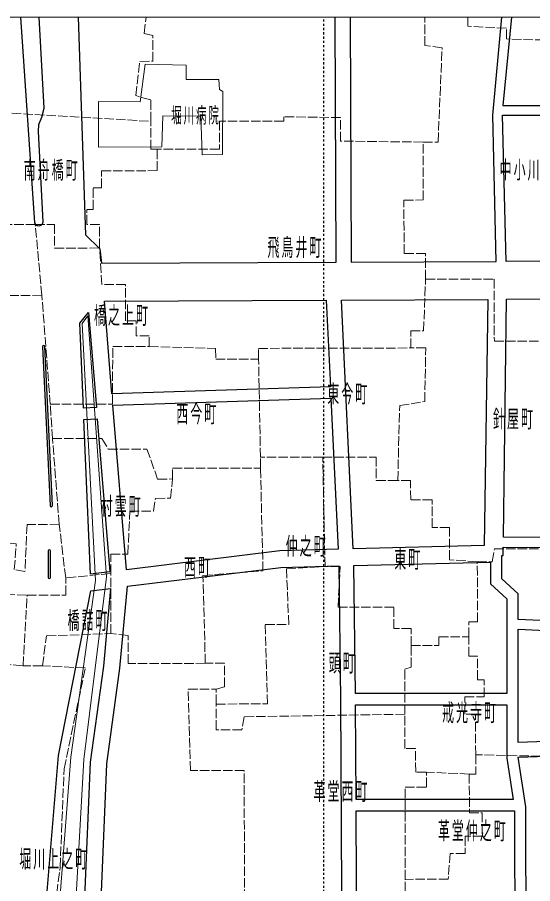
# Model space of a CAD drawing. Units: millimetres, scale not verified. Extents: x -74 to 76, y -84 to 66.
# Drawn here: x -37.91 to -13.87, y 25.76 to 66.16 of the extents above; entities that cross this region are included whole.
import ezdxf

# ---------------------------------------------------------------- set-up
doc = ezdxf.new("R2010")
doc.units = ezdxf.units.MM
doc.header["$LTSCALE"] = 0.25
doc.linetypes.add('USER1', pattern=[0.70556, 0.35278, -0.35278])
doc.linetypes.add('USER4', pattern=[2.11668, 1.7639, -0.35278])
for name, color, linetype in [('0-0_01 グリッド', 7, 'USER1'), ('0-4_05 町名', 7, 'Continuous'), ('1-8_25 分離帯等', 7, 'Continuous'), ('1-9_26 道路', 7, 'Continuous')]:
    doc.layers.add(name, color=color, linetype=linetype)
for name, color, linetype, lineweight in [('0-2_03 施設名・公園名', 7, 'Continuous', 18), ('0-C_13 町界', 30, 'USER4', 18), ('0-E_15 病院', 4, 'Continuous', 18), ('1-C_29 川・池', 150, 'Continuous', 18)]:
    doc.layers.add(name, color=color, linetype=linetype, lineweight=lineweight)
doc.styles.add('ＭＳ ゴシック', font='')
doc.styles.get('ＭＳ ゴシック').set_extended_font_data('MS Gothic')

msp = doc.modelspace()

# ---------------------------------------------------------------- linework, layer by layer
at = {"layer": '0-0_01 グリッド'}
msp.add_line((-23.6065, -83.8326), (-23.6065, 66.1638), dxfattribs=at)
at = {"layer": '0-2_03 施設名・公園名'}
msp.add_lwpolyline([(-73.6023, -83.8326), (76.4091, -83.8326), (76.4091, 66.1638), (-73.6023, 66.1638)], close=True, dxfattribs=at)
at = {"layer": '0-C_13 町界'}
for p, q in [((-36.3698, 48.1188), (-36.7608, 53.1998)), ((-26.5636, 45.6449), (-26.654, 50.226)), ((-36.2654, 46.5189), (-36.3698, 48.1188)), ((-23.6638, 45.6525), (-26.5636, 45.6449)), ((-36.7374, 35.9181), (-37.6372, 35.9157)), ((-19.8087, 24.8639), (-19.8117, 25.9638))]:
    msp.add_line(p, q, dxfattribs=at)
for points in [[(-18.9802, 60.345), (-22.8273, 60.3901), (-22.8301, 61.4902), (-25.4827, 61.5286), (-25.4822, 61.3283), (-28.4822, 61.3208), (-28.4787, 60.0208), (-31.3785, 60.0134), (-31.6785, 60.0127), (-31.682, 61.3124), (-31.6844, 62.3125), (-32.3848, 62.5106), (-32.1891, 64.1112), (-31.589, 64.1126), (-31.5921, 65.3125), (-31.9924, 65.4116), (-31.9002, 66.1638)], [(-18.9802, 60.345), (-18.2801, 60.3467), (-18.0913, 64.7472), (-18.8915, 64.845), (-18.8949, 66.1638)], [(-11.6924, 65.0636), (-15.0927, 65.1547), (-15.0937, 65.6548), (-16.8942, 65.7502), (-16.8952, 66.1638)], [(-43.6765, 59.4822), (-43.682, 61.5818), (-39.8819, 61.4916), (-39.7828, 61.7916), (-31.682, 61.3124)], [(-18.8636, 53.9457), (-18.8667, 55.1458), (-19.8666, 55.1429), (-19.8733, 57.6427), (-18.9733, 57.6451), (-18.9802, 60.345)], [(-31.755, 50.8127), (-31.7562, 51.3133), (-32.3562, 51.3112), (-32.3579, 52.0113), (-32.8581, 52.0101), (-32.8623, 53.7095), (-33.9625, 53.707), (-34.0667, 55.407), (-34.0695, 56.5065), (-34.6696, 56.5053), (-34.6713, 57.2051), (-34.3714, 57.206), (-34.3737, 58.2058), (-33.9737, 58.2068), (-33.9757, 59.0068), (-31.3761, 59.0137), (-31.3785, 60.0134)], [(-37.0691, 56.4989), (-38.7693, 56.4949), (-38.7703, 56.9946), (-39.3705, 56.9933), (-39.3722, 57.6931), (-40.4722, 57.6902), (-40.4725, 57.8899), (-41.3726, 57.888), (-41.3734, 58.1877), (-42.4735, 58.1849), (-42.4742, 58.4852), (-43.374, 58.4828), (-43.3754, 59.0827), (-43.6756, 59.0822), (-43.6765, 59.4822)], [(-36.7608, 53.1998), (-37.0691, 56.4989), (-36.1691, 56.5011), (-36.1665, 55.4013), (-34.0667, 55.407)], [(-19.5557, 50.7443), (-19.5574, 51.5441), (-18.9576, 51.5457), (-18.8636, 53.9457), (-15.6639, 53.9536), (-15.6567, 51.0542), (-12.9567, 51.0608)], [(-36.7608, 53.1998), (-38.3607, 53.1957), (-38.3559, 51.2962), (-39.2557, 51.2938), (-39.2533, 50.2935), (-40.0533, 50.2918), (-40.0722, 49.1088), (-49.0719, 49.1846)], [(-36.3698, 48.1188), (-33.47, 48.1262), (-33.4548, 50.8086), (-31.755, 50.8127), (-28.6551, 50.7209), (-28.6537, 50.2209), (-26.654, 50.226), (-26.6552, 50.7259), (-19.5557, 50.7443)], [(-20.1613, 44.5619), (-20.0706, 48.062), (-18.9013, 48.2459), (-18.8555, 50.7462), (-19.5557, 50.7443)], [(-35.9544, 42.5202), (-36.2654, 46.5189), (-33.9658, 46.5249), (-33.6643, 46.0257), (-31.8646, 46.0306), (-31.3609, 44.632), (-30.661, 44.6341)], [(-23.5501, 40.5528), (-23.6638, 45.6525), (-21.164, 45.6592), (-21.1611, 44.5593), (-20.1613, 44.5619)], [(-29.1383, 36.0383), (-29.2485, 40.1377), (-26.4495, 40.3453), (-26.5625, 45.1448), (-26.5636, 45.6449)], [(-33.5413, 37.4265), (-33.5489, 40.2264), (-33.5513, 41.1264), (-32.7514, 41.1287), (-32.6561, 43.1291), (-31.5564, 43.1317), (-31.4584, 43.7318), (-30.7584, 43.7337), (-30.661, 44.6341), (-30.6622, 45.1341), (-26.5625, 45.1448)], [(-16.4511, 40.7721), (-17.7511, 40.8686), (-17.7553, 42.3684), (-18.5554, 42.3663), (-18.5588, 43.6663), (-19.5588, 43.6634), (-19.5614, 44.5635), (-20.1613, 44.5619)], [(-35.9544, 42.5202), (-37.4546, 42.5158), (-37.549, 40.316), (-38.0493, 40.4145), (-37.9524, 41.6149), (-43.1535, 42.1005), (-50.8541, 42.4802)], [(-33.5489, 40.2264), (-35.6483, 40.0212), (-35.9544, 42.5202)], [(-16.8418, 37.271), (-16.844, 37.9712), (-16.4439, 37.9721), (-16.4511, 40.7721), (-15.7516, 40.7737), (-15.6529, 41.374), (-12.5531, 41.3824)], [(-28.6331, 34.1397), (-26.2332, 34.1463), (-26.3431, 37.8456), (-25.2431, 37.8489), (-25.3499, 40.4483), (-23.5501, 40.5528)], [(-19.5407, 36.8638), (-19.5426, 37.6641), (-20.3427, 37.6618), (-20.3455, 38.6618), (-22.9453, 38.6547), (-22.8504, 40.5549), (-23.5501, 40.5528)], [(-37.6372, 35.9157), (-37.4457, 39.2165), (-35.6459, 39.2209), (-35.6483, 40.0212)], [(-38.8266, 32.1128), (-46.0275, 32.3936), (-45.9322, 34.1938), (-46.132, 34.1935), (-46.0374, 36.1937), (-45.9565, 39.5534), (-44.9464, 39.496), (-37.4457, 39.2165)], [(-36.6815, 15.0193), (-36.6865, 16.9193), (-36.4018, 22.6198), (-35.9122, 26.5209), (-35.7245, 31.1211), (-34.7371, 35.8237), (-36.7374, 35.9181), (-36.541, 37.3185), (-33.5413, 37.4265)], [(-29.1383, 36.0383), (-32.7379, 36.0289), (-32.7412, 37.3287), (-33.5413, 37.4265)], [(-19.8322, 33.6633), (-19.8377, 35.7631), (-19.5379, 35.8644), (-19.5407, 36.8638), (-18.2409, 36.8676), (-18.2419, 37.2674), (-16.8418, 37.271)], [(-12.4267, 31.683), (-16.5273, 31.7724), (-16.5323, 33.6722), (-17.0323, 33.6707), (-17.0344, 34.4706), (-16.134, 34.473), (-16.1366, 35.273), (-16.4368, 35.2721), (-16.4394, 36.3722), (-16.8396, 36.3711), (-16.8418, 37.271)], [(-38.8266, 32.1128), (-38.6373, 36.013), (-37.6372, 35.9157)], [(-28.6331, 34.1397), (-28.6343, 34.8398), (-28.2351, 34.9409), (-28.2379, 36.0409), (-29.1383, 36.0383)], [(-26.1088, 25.047), (-27.3082, 25.0438), (-27.3246, 31.0434), (-29.8247, 31.0369), (-29.9346, 34.8363), (-28.6343, 34.8398)], [(-19.8322, 33.6633), (-27.3315, 33.5434), (-27.4297, 32.9432), (-28.6296, 32.9398), (-28.6331, 34.1397)], [(-16.5273, 31.7724), (-16.525, 30.8722), (-16.8247, 30.8715), (-18.8252, 30.9663), (-19.3252, 30.9647), (-19.3275, 32.0647), (-19.828, 32.0635), (-19.8322, 33.6633)], [(-19.8117, 25.9638), (-19.8234, 30.2635), (-18.8231, 30.2662), (-18.8252, 30.9663)], [(-16.8247, 30.8715), (-16.8198, 29.0716), (-16.2203, 29.0732), (-16.2172, 27.9731), (-17.0173, 27.9711), (-17.0151, 27.1711), (-17.7151, 27.1692), (-17.8119, 25.9691), (-19.8117, 25.9638)]]:
    msp.add_lwpolyline(points, dxfattribs=at)
at = {"layer": '0-E_15 病院'}
msp.add_lwpolyline([(-28.507, 63.2608), (-30.027, 63.2567), (-30.0287, 63.9369), (-31.9488, 63.9817), (-32.1743, 62.2212), (-34.1141, 62.236), (-34.1187, 60.1164), (-31.169, 60.124), (-31.1225, 61.5737), (-29.3529, 61.5584), (-29.278, 59.7587), (-28.3282, 59.7612), (-28.3258, 62.7115), (-28.476, 62.7909)], close=True, dxfattribs=at)
at = {"layer": '1-8_25 分離帯等'}
for p, q in [((-36.7256, 50.8014), (-36.3729, 43.393)), ((-36.2667, 43.3978), (-36.6195, 50.8062)), ((-36.4611, 41.2785), (-36.4611, 40.0438)), ((-36.3549, 40.0438), (-36.3549, 41.2785))]:
    msp.add_line(p, q, dxfattribs=at)
for centre, radius, start, end in [((-36.6703, 50.8013), 0.0553, 94.67312, 179.98317), ((-36.6746, 50.8012), 0.0553, 5.1679, 90.24976), ((-36.3175, 43.398), 0.0556, 185.13983, 270.06402), ((-36.3219, 43.3973), 0.0551, 274.67105, 0.53383), ((-36.4061, 41.2764), 0.055, 92.01042, 177.80353), ((-36.4099, 41.2765), 0.0549, 2.12581, 88.06024), ((-36.4061, 40.0458), 0.0549, 182.12571, 268.06034), ((-36.4099, 40.0459), 0.055, 272.01042, 357.80353)]:
    msp.add_arc(centre, radius, start, end, dxfattribs=at)
at = {"layer": '1-9_26 道路'}
for points in [[(-37.7512, 66.1638), (-37.108, 56.5866), (-37.0591, 56.5068), (-36.9802, 56.4562), (-36.8872, 56.4451), (-36.7987, 56.4755), (-36.7322, 56.5411), (-36.7001, 56.6291), (-36.9168, 60.8463), (-36.8996, 61.1646), (-36.7556, 61.5105), (-36.6567, 61.9336), (-36.8795, 66.1638)], [(-35.0699, 66.1638), (-34.723, 56.025), (-34.0584, 55.3608), (-33.9845, 54.6957), (-23.0353, 54.7429), (-23.0873, 66.1638)], [(-22.3817, 66.1638), (-22.3297, 54.7457), (-15.5692, 54.7748), (-15.7266, 61.5989), (-15.3115, 66.1638)], [(-14.8566, 66.1638), (-15.2629, 62.0574), (-12.6835, 62.0574), (-12.6143, 62.0574), (-11.8205, 61.5282), (-9.2913, 61.5282), (-8.9434, 66.1361), (-8.9451, 66.1638)]]:
    msp.add_lwpolyline(points, dxfattribs=at)
for points in [[(-15.2691, 61.5989), (-12.7531, 61.5989), (-11.9594, 61.0697), (-9.3259, 61.0697), (-9.7971, 54.7996), (-15.1103, 54.7767)], [(-33.8469, 52.9325), (-23.4964, 52.9768), (-23.3028, 48.9398), (-33.4914, 48.6094)], [(-15.9654, 53.0093), (-16.1237, 41.5316), (-22.2338, 41.3724), (-22.79, 52.9799)], [(-15.2364, 41.9148), (-15.0829, 53.0128), (-10.1705, 53.0341), (-10.0873, 47.042), (-5.3162, 47.1337), (-3.2877, 46.3399), (0.8949, 46.4254), (0.9229, 41.8025)], [(-34.8191, 47.9354), (-34.9831, 51.8964), (-34.5816, 52.398), (-34.2176, 47.9727)], [(-25.6654, 41.2832), (-32.8161, 40.4055), (-33.4481, 48.0814), (-23.2773, 48.4111), (-22.939, 41.354)], [(-34.1742, 47.4453), (-33.5871, 40.3108), (-34.4991, 40.1985), (-34.7971, 47.4064)], [(-15.2481, 41.0653), (-15.2426, 41.4565), (-8.8588, 41.412), (-8.767, 39.1219), (-6.3907, 38.5938), (-6.3101, 32.6378), (-14.5425, 32.3524), (-14.5425, 37.6252), (-9.7614, 37.4026), (-9.74, 37.861), (-14.5425, 38.0842), (-14.5425, 39.2766), (-15.307, 39.9821), (-15.307, 41.0663)], [(-22.8329, 34.3642), (-22.7905, 25.3726), (-33.9868, 25.3726), (-33.7339, 31.3533), (-33.12, 35.8151), (-32.7727, 39.6294), (-25.6079, 40.5098), (-22.9152, 40.5788)], [(-15.0717, 39.0447), (-15.0717, 34.6329), (-22.1307, 34.6329), (-22.2103, 40.5973), (-15.8362, 40.7628), (-15.8362, 39.7503)], [(-35.988, 31.7431), (-34.4705, 39.4206), (-33.561, 39.532), (-33.8907, 35.9029), (-34.5065, 31.4227), (-34.7742, 25.1244), (-35.5071, 16.6707), (-36.7649, 16.6707), (-36.7673, 16.9042), (-36.6802, 23.3477)], [(-14.7765, 29.6942), (-22.1052, 29.6942), (-22.1259, 34.1039), (-15.0717, 34.1039), (-15.0717, 31.6143)], [(-8.0106, 16.5209), (-14.1625, 16.4342), (-14.1897, 29.3421), (-14.5425, 31.6546), (-7.8397, 31.902)], [(-22.0415, 16.148), (-22.1028, 29.165), (-14.7158, 29.165), (-14.6914, 16.5383)]]:
    msp.add_lwpolyline(points, close=True, dxfattribs=at)
at = {"layer": '1-C_29 川・池'}
msp.add_lwpolyline([(-36.2545, -83.8326), (-36.2223, -68.2855), (-36.2895, -40.429), (-36.3198, 1.532), (-36.5854, 16.4036), (-35.4079, 31.6556), (-34.262, 39.8969), (-34.8794, 51.8914), (-34.6148, 52.2442), (-33.7425, 40.0667), (-34.8077, 31.5571), (-35.659, 16.3548), (-35.0506, 2.9716), (-35.3472, 1.6709), (-35.3193, -40.0946), (-35.2859, -68.3189), (-35.3503, -83.8326)], dxfattribs=at)

# ---------------------------------------------------------------- texts
at = {"layer": '0-2_03 施設名・公園名', "insert": (-30.7304, 61.1536), "char_height": 0.7244, "attachment_point": 7, "style": 'ＭＳ ゴシック'}
msp.add_mtext('\\T1.17;\\W0.5;堀川病院', dxfattribs=at)
at = {"layer": '0-4_05 町名', "char_height": 0.8179, "attachment_point": 7, "style": 'ＭＳ ゴシック'}
for s, insert in [('\\T1.17;\\W0.5;南舟橋町', (-37.6081, 58.5441)), ('\\T1.17;\\W0.5;中小川町', (-15.409, 58.551)), ('\\T1.17;\\W0.5;飛鳥井町', (-26.239, 54.9334)), ('\\T1.17;\\W0.5;橋之上町', (-34.3285, 51.7737)), ('\\T1.17;\\W0.5;東今町', (-23.4482, 48.1078)), ('\\T1.17;\\W0.5;西今町', (-30.492, 47.178)), ('\\T1.17;\\W0.5;針屋町', (-15.718, 46.9414)), ('\\T1.17;\\W0.5;村雲町', (-34.0188, 42.8617)), ('\\T1.17;\\W0.5;仲之町', (-25.3884, 41.0114)), ('\\T1.17;\\W0.5;東町', (-20.3234, 40.3985)), ('\\T1.17;\\W0.5;西町', (-30.132, 40.0323)), ('\\T1.17;\\W0.5;橋詰町', (-35.565, 37.548)), ('\\T1.17;\\W0.5;頭町', (-23.3806, 35.5605)), ('\\T1.17;\\W0.5;戒光寺町', (-18.0941, 33.2447)), ('\\T1.17;\\W0.5;革堂西町', (-24.0903, 29.5746)), ('\\T1.17;\\W0.5;革堂仲之町', (-18.2898, 27.7342)), ('\\T1.17;\\W0.5;堀川上之町', (-37.8152, 26.4125))]:
    msp.add_mtext(s, dxfattribs=dict(at, insert=insert))

doc.saveas('drawing.dxf')
